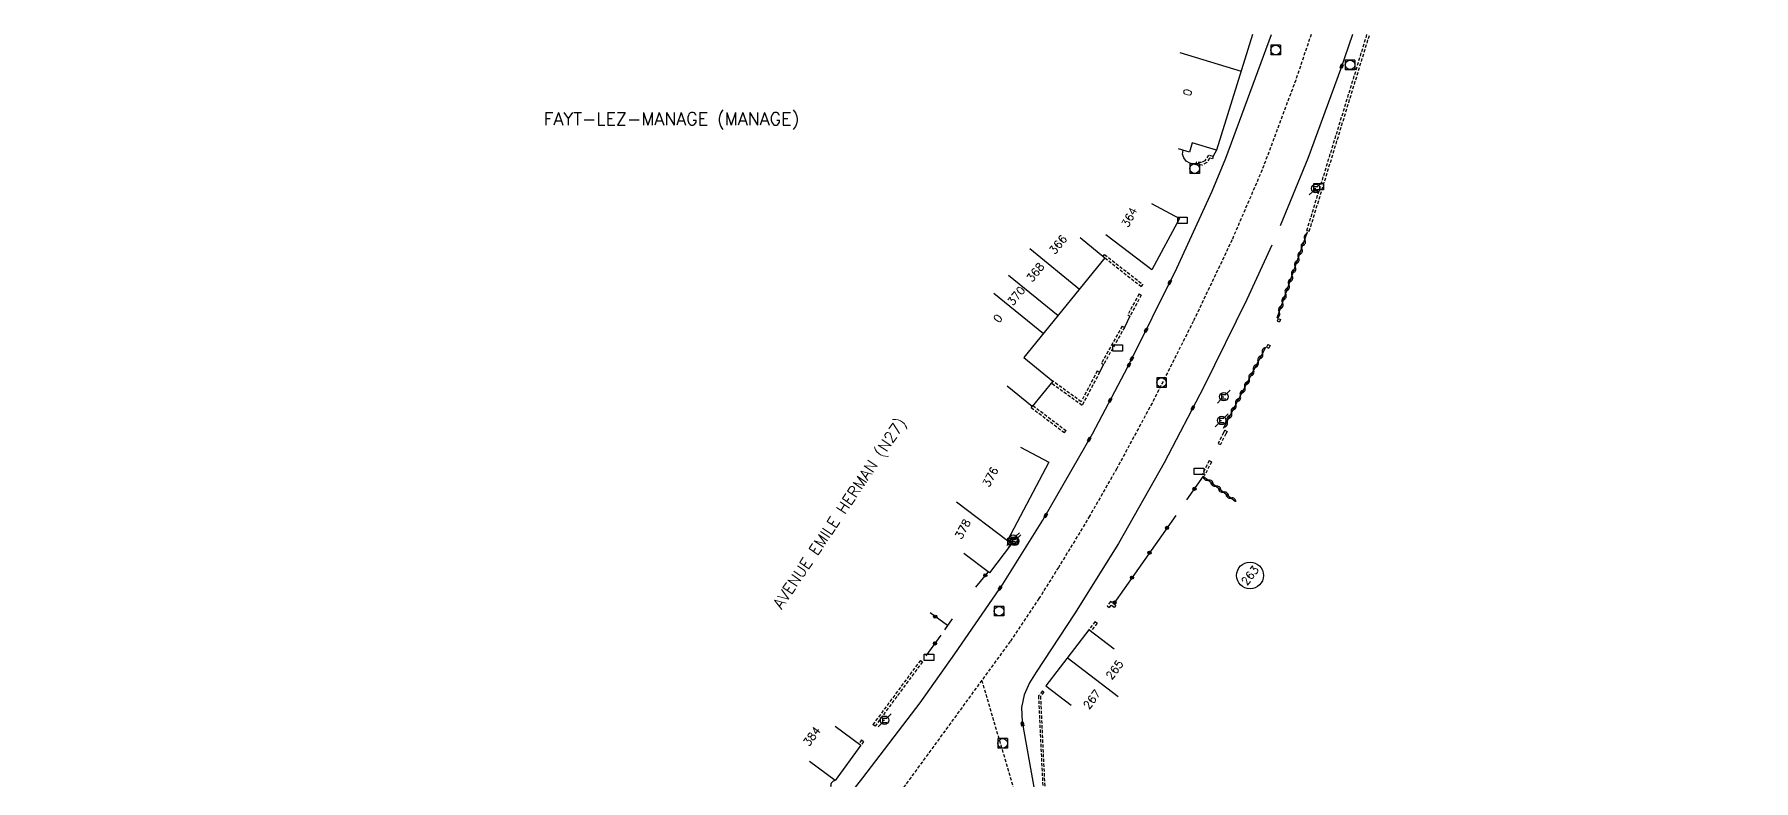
# Model space of a CAD drawing. Header units: millimetres. Extents: x 139000 to 140001, y 128999 to 130000.
# Drawn here: x 139731.4 to 140000, y 129883.4 to 130000 of the extents above; entities that cross this region are included whole.
import ezdxf
from ezdxf.enums import TextEntityAlignment as Align

# ---------------------------------------------------------------- set-up
doc = ezdxf.new("R2010")
doc.units = ezdxf.units.MM
doc.linetypes.add('DASHED', pattern=[0.75, 0.5, -0.25])
doc.layers.get('0').update_dxf_attribs({"linetype": 'CONTINUOUS'})
for name, color, linetype in [('W0001', 6, 'DASHED'), ('W0008', 7, 'CONTINUOUS'), ('W0100', 7, 'CONTINUOUS'), ('W0105', 7, 'CONTINUOUS'), ('W0112', 1, 'DASHED'), ('W0310', 3, 'CONTINUOUS'), ('W0322', 7, 'CONTINUOUS'), ('W0400', 7, 'CONTINUOUS'), ('W0420', 7, 'CONTINUOUS'), ('W0471', 7, 'CONTINUOUS'), ('W0980', 7, 'CONTINUOUS'), ('W0989', 7, 'CONTINUOUS'), ('W0991', 7, 'CONTINUOUS'), ('W1102', 7, 'CONTINUOUS'), ('W1471', 7, 'CONTINUOUS')]:
    doc.layers.add(name, color=color, linetype=linetype)
doc.styles.get("Standard").update_dxf_attribs({"font": 'romans.shx', "width": 0.85})

# ---------------------------------------------------------------- blocks, each defined once
blk = doc.blocks.new('T471')
for p, q in [((-0.333334, 0.333334), (-0.333334, -0.333334)), ((-0.333334, 0.333334), (0.333334, 0.333334)), ((-0.333334, 0), (0, 0)), ((0.500001, 0.500001), (1.000002, 1.000002)), ((-0.500001, -0.500001), (-1.000002, -1.000002)), ((-0.333334, -0.333334), (0.333334, -0.333334))]:
    blk.add_line(p, q)
blk.add_ellipse((0, 0), major_axis=(0.471405, 0.471405), ratio=1, start_param=5.4977871438, end_param=11.780972451)
blk = doc.blocks.new('T1471')
at = {"color": 0, "linetype": 'Continuous', "flags": 128}
blk.add_lwpolyline([(-0.75, -0.5), (-0.75, 0.5), (0.75, 0.5), (0.75, -0.5), (-0.75, -0.5)], dxfattribs=at)
blk = doc.blocks.new('T400')
for p, q in [((-0.15, 0.3), (0.15, 0.3)), ((-0.15, -0.25), (-0.15, 0.3)), ((-0.15, 0.15), (0.15, 0.15)), ((-0.15, 0), (0.15, 0)), ((0.15, 0.3), (0.15, -0.25)), ((-0.15, -0.15), (0.15, -0.15)), ((-0.15, -0.25), (-0.15, -0.3)), ((-0.15, -0.3), (0.15, -0.3)), ((0.15, -0.3), (0.15, -0.25))]:
    blk.add_line(p, q)
blk = doc.blocks.new('T420')
for p, q in [((0.75, 0.75), (-0.75, 0.75)), ((-0.75, 0.75), (-0.75, -0.75)), ((0.75, 0.75), (0.75, -0.75)), ((0.75, -0.75), (-0.75, -0.75))]:
    blk.add_line(p, q)
blk.add_ellipse((0, 0), major_axis=(-0.53, 0.53), ratio=1, start_param=3.926991, end_param=10.210176)
blk = doc.blocks.new('t322o')
at = {"color": 0, "linetype": 'Continuous'}
for radius in [0.25, 0.15]:
    blk.add_circle((0, 0), radius, dxfattribs=at)
blk = doc.blocks.new('t310o')
at = {"color": 0, "linetype": 'Continuous'}
for centre, start, end in [((-0.5, 0.38), 216.8699, 323.1304), ((0.5, -0.37), 36.8699, 143.1303)]:
    blk.add_arc(centre, 0.625, start, end, dxfattribs=at)

msp = doc.modelspace()

# ---------------------------------------------------------------- linework, layer by layer
at = {"layer": 'W0001'}
for points in [[(139930.87, 130000), (139928.47, 129992.86), (139923.22, 129978.83), (139918.52, 129967.92), (139912.47, 129955.18), (139906.03, 129942.41), (139900.5, 129932.18), (139896.28, 129924.77), (139891.39, 129916.72), (139888.36, 129911.89), (139883.86, 129905.17), (139866.1, 129880.86), (139856.51, 129868.6), (139843.01, 129851.39), (139832.49, 129837.99), (139826.23, 129830.03), (139816.59, 129817.79), (139806.03, 129804.41), (139778.94, 129769.91), (139762.15, 129748.79), (139749.82, 129734.22), (139731.43, 129712.74), (139731.43, 129712.74)], [(139879.42, 129899.09), (139884.59, 129881.55), (139885.93, 129874.65), (139886.79, 129870), (139888.09, 129865), (139889.82, 129860.7), (139893.35, 129855.15), (139897.03, 129850.41), (139902.73, 129844.34), (139907.24, 129839.98), (139912.1, 129835.67), (139920.1, 129829.1), (139930.65, 129823.94), (139942.48, 129818.32), (139959.44, 129810.46), (139977.1, 129802.22), (139996.07, 129793.39), (140000, 129791.56)]]:
    msp.add_lwpolyline(points, dxfattribs=at)
at = {"layer": 'W0008'}
msp.add_line((139917.57, 129980.65), (139924.71, 130000), dxfattribs=at)
for points in [[(139937.36, 130000), (139935.47, 129994.51), (139930.38, 129980.63), (139926.05, 129970.08)], [(139840.94, 129858.5), (139860.84, 129883.89), (139869.8, 129895.62), (139875.24, 129903.24), (139882.7, 129914.13), (139888.98, 129924.13), (139896.7, 129937.62), (139896.7, 129937.61), (139902.25, 129948.09), (139909.9, 129963.49), (139915.4, 129975.52), (139917.57, 129980.65)], [(139924.75, 129967.1), (139920.84, 129958.58), (139914.11, 129944.95), (139907.91, 129933.1), (139900.76, 129920.46), (139893.93, 129909.49), (139887.94, 129900.39), (139886.87, 129898.72), (139886.06, 129896.85), (139885.61, 129894.86), (139885.73, 129892.63), (139889.51, 129871.64), (139890.36, 129867.75), (139892.32, 129862.18), (139894.21, 129858.77), (139899.63, 129851.93), (139906.23, 129844.95), (139913.65, 129838.36), (139921.77, 129832.73), (139933.32, 129826.25), (139940.01, 129823.05), (139962.83, 129812.5)]]:
    msp.add_lwpolyline(points, dxfattribs=at)
at = {"layer": 'W0100'}
msp.add_line((139921.71, 130000), (139916.11, 129981.9), dxfattribs=at)
for points in [[(139916.11, 129981.9), (139912.3, 129983.08), (139911.87, 129981.63), (139910.17, 129982.14)], [(139905.92, 129973.61), (139910.32, 129971.23), (139905.99, 129963.21), (139898.81, 129968.7)], [(139894.8, 129968.26), (139898.67, 129965.1), (139886, 129949.54), (139890.52, 129945.84), (139887.28, 129941.88), (139883.41, 129945.04)], [(139885.47, 129935.53), (139889.89, 129933.2), (139883.44, 129920.96), (139884.05, 129920.42), (139880.62, 129915.88), (139876.63, 129918.91)], [(139900.12, 129903.97), (139896.15, 129907.01), (139889.43, 129898.25), (139893.4, 129895.21)], [(139856.53, 129891.95), (139860.56, 129888.99), (139856.53, 129883.49), (139852.49, 129886.45)]]:
    msp.add_lwpolyline(points, dxfattribs=at)
at = {"layer": 'W0105'}
for points in [[(139912.94, 129979.63), (139911.95, 129979.9), (139911.36, 129980.19), (139910.97, 129980.7), (139910.8, 129981.31), (139910.87, 129981.94)], [(139916.11, 129981.9), (139915.59, 129981)], [(139902.57, 129955.99), (139901.71, 129954.23)], [(139898.46, 129948.45), (139897.83, 129947.24)]]:
    msp.add_lwpolyline(points, dxfattribs=at)
at = {"layer": 'W0112'}
for p, q in [((139930.21, 129969.37), (139939.61, 130000)), ((139930.59, 129969.25), (139940.02, 130000)), ((139912.94, 129979.63), (139912.96, 129980.03)), ((139915.56, 129980.95), (139915.46, 129980.56)), ((139930.21, 129969.37), (139930.59, 129969.25)), ((139898.39, 129965.32), (139898.62, 129965.62)), ((139898.66, 129965.08), (139904.32, 129960.64)), ((139904.56, 129960.95), (139904.32, 129960.64)), ((139903.99, 129959.46), (139904.34, 129959.27)), ((139902.22, 129956.18), (139902.57, 129955.99)), ((139925.57, 129955.23), (139925.94, 129955.08)), ((139925.73, 129955.63), (139926.1, 129955.49)), ((139901.36, 129954.43), (139901.71, 129954.23)), ((139923.91, 129951.13), (139924.28, 129950.97)), ((139924.1, 129951.56), (139924.47, 129951.4)), ((139897.47, 129947.43), (139897.83, 129947.24)), ((139898.11, 129948.65), (139898.46, 129948.45)), ((139887.16, 129941.72), (139887.41, 129942.03)), ((139887.41, 129942.03), (139892.59, 129938.12)), ((139892.35, 129937.8), (139892.59, 129938.12)), ((139916.34, 129936.11), (139916.7, 129935.93)), ((139917.4, 129938.18), (139917.75, 129937.99)), ((139914.96, 129933.42), (139915.31, 129933.24)), ((139913.91, 129931.35), (139914.26, 129931.17)), ((139899.03, 129910.76), (139899.35, 129910.51)), ((139900.35, 129910.82), (139900.12, 129910.49)), ((139897.13, 129908.28), (139897.44, 129908.03)), ((139869.83, 129902.23), (139870.15, 129901.99)), ((139889.12, 129897.27), (139888.6, 129896.6)), ((139888.89, 129897.46), (139889.12, 129897.27)), ((139862.75, 129891.97), (139862.43, 129892.21)), ((139860.65, 129889.8), (139860.97, 129889.56))]:
    msp.add_line(p, q, dxfattribs=at)
for points in [[(139915.46, 129980.56), (139915.02, 129980.67), (139914.57, 129979.97), (139913.84, 129979.57), (139912.94, 129979.63)], [(139915.56, 129980.95), (139914.84, 129981.14), (139914.29, 129980.27), (139913.75, 129979.97), (139912.96, 129980.03)], [(139898.62, 129965.62), (139904.56, 129960.95)], [(139903.99, 129959.46), (139902.22, 129956.18)], [(139904.34, 129959.27), (139902.57, 129955.99)], [(139925.73, 129955.63), (139925.57, 129955.23)], [(139926.1, 129955.49), (139925.94, 129955.08)], [(139901.36, 129954.43), (139898.11, 129948.65)], [(139901.71, 129954.23), (139898.46, 129948.45)], [(139924.1, 129951.56), (139923.91, 129951.13)], [(139924.47, 129951.4), (139924.28, 129950.97)], [(139897.83, 129947.24), (139895.09, 129942.04), (139890.28, 129945.53)], [(139897.47, 129947.43), (139894.95, 129942.63), (139890.51, 129945.86)], [(139887.16, 129941.72), (139892.35, 129937.8)], [(139917.4, 129938.18), (139917.19, 129937.81), (139916.34, 129936.11)], [(139917.75, 129937.99), (139917.55, 129937.62), (139916.7, 129935.93)], [(139914.96, 129933.42), (139913.91, 129931.35)], [(139915.31, 129933.24), (139914.26, 129931.17)], [(139900.35, 129910.82), (139899.52, 129911.4), (139899.03, 129910.76)], [(139900.12, 129910.49), (139899.61, 129910.85), (139899.35, 129910.51)], [(139897.13, 129908.28), (139896.15, 129907.01)], [(139897.44, 129908.03), (139896.46, 129906.76)], [(139869.83, 129902.23), (139862.43, 129892.21)], [(139870.15, 129901.99), (139862.75, 129891.97)], [(139888.89, 129897.46), (139888.28, 129896.67)], [(139888.28, 129896.67), (139888.96, 129882.44), (139889.76, 129878.61), (139891.99, 129870.17), (139893.27, 129866.17), (139894.97, 129862.15)], [(139888.6, 129896.6), (139889.26, 129882.47), (139890.05, 129878.68), (139892.28, 129870.26), (139893.55, 129866.28), (139895.24, 129862.26)], [(139860.65, 129889.8), (139860.23, 129889.23)], [(139860.97, 129889.56), (139860.56, 129888.99)]]:
    msp.add_lwpolyline(points, dxfattribs=at)
at = {"layer": 'W0310'}
for p, q in [((139925.56, 129955.71), (139930.33, 129969.16)), ((139923.73, 129951.1), (139917.15, 129938.42)), ((139914.02, 129930.98), (139918.99, 129927.08))]:
    msp.add_line(p, q, dxfattribs=at)
at = {"layer": 'W0322'}
for p, q in [((139914.02, 129930.98), (139911.43, 129927.28)), ((139909.72, 129924.87), (139900.05, 129911.12)), ((139878.48, 129913.67), (139880.41, 129916.02)), ((139874.06, 129907.66), (139871.35, 129909.65)), ((139873.67, 129907.02), (139874.85, 129908.69)), ((139870.72, 129902.95), (139873.08, 129906.19))]:
    msp.add_line(p, q, dxfattribs=at)
at = {"layer": 'W1102'}
for p, q in [((139910.38, 129997.19), (139919.93, 129994.24)), ((139886.95, 129966.54), (139894.7, 129960.23)), ((139883.59, 129962.41), (139891.34, 129956.1)), ((139881.3, 129959.6), (139889.05, 129953.29)), ((139875.47, 129927.01), (139883.44, 129920.96)), ((139900.73, 129896.55), (139892.79, 129902.63))]:
    msp.add_line(p, q, dxfattribs=at)
msp.add_circle((139921.33, 129915.49), 2.09, dxfattribs=at)

# ---------------------------------------------------------------- block references
at = {"layer": 'W0310'}
for p, rotation in [((139929.91, 129967.96), 70.4556719646803), ((139928.9, 129965.14), 70.4556719646803), ((139929.41, 129966.55), 70.4556719646803), ((139927.9, 129962.31), 70.4556719646803), ((139928.4, 129963.72), 70.4556719646803), ((139926.9, 129959.48), 70.4556719646803), ((139927.4, 129960.9), 70.4556719646803), ((139925.89, 129956.65), 70.4556719646803), ((139926.4, 129958.07), 70.4556719646803), ((139922.58, 129948.88), 242.5844152963071), ((139923.27, 129950.21), 242.5844152963071), ((139921.2, 129946.22), 242.5844152963071), ((139921.89, 129947.55), 242.5844152963071), ((139919.81, 129943.55), 242.5844152963071), ((139920.51, 129944.88), 242.5844152963071), ((139918.43, 129940.89), 242.5844152963071), ((139919.12, 129942.22), 242.5844152963071), ((139917.74, 129939.56), 242.5844152963071), ((139914.81, 129930.36), 321.8993427927158), ((139915.99, 129929.43), 321.8993427927158), ((139917.17, 129928.51), 321.8993427927158), ((139918.35, 129927.58), 321.8993427927158), ((139855.86, 129882.63), 230.8963829066599)]:
    msp.add_blockref('t310o', p, dxfattribs=dict(at, rotation=rotation))
at = {"layer": 'W0322'}
for p, rotation in [((139912.66, 129929.03), 235.0203292826305), ((139908.36, 129922.92), 234.8678515039424), ((139905.62, 129919.04), 234.8678515039424), ((139879.98, 129915.5), 50.66011440460665), ((139902.89, 129915.15), 234.8678515039424), ((139872.15, 129909.06), 143.7901395418913), ((139900.16, 129911.27), 234.8678515039424), ((139872.12, 129904.87), 53.99789188003499)]:
    msp.add_blockref('t322o', p, dxfattribs=dict(at, rotation=rotation))
at = {"layer": 'W0400'}
for p, rotation in [((139935.64, 129995.03), 160.9204428471867), ((139908.8, 129961.29), 333.6623710193505), ((139905.08, 129953.8), 333.7197644335694), ((139902.87, 129949.35), 333.7129627520203), ((139902.41, 129948.39), 334.4871583844118), ((139899.49, 129942.87), 331.6991900230175), ((139912.39, 129941.66), 152.2022915891916), ((139896.2, 129936.73), 329.9595627115676), ((139889.41, 129924.88), 329.5447901341971), ((139882.29, 129913.52), 325.5391449080203), ((139885.79, 129892.27), 188.599077129074)]:
    msp.add_blockref('T400', p, dxfattribs=dict(at, rotation=rotation))
at = {"layer": 'W0420'}
for p in [(139925.34, 129997.56), (139936.97, 129995.24), (139912.68, 129979.04), (139907.5, 129945.62), (139882.13, 129909.91), (139882.7, 129889.26)]:
    msp.add_blockref('T420', p, dxfattribs=at)
at = {"layer": 'W0471'}
for p in [(139931.59, 129975.92), (139917.23, 129943.41), (139916.9, 129939.71), (139884.32, 129921.16), (139884.54, 129920.85), (139864.25, 129892.87)]:
    msp.add_blockref('T471', p, dxfattribs=at)
at = {"layer": 'W1471'}
for p in [(139932.05, 129976.2), (139910.78, 129970.94), (139900.64, 129951.01), (139913.35, 129931.77), (139884.26, 129920.79), (139871.19, 129902.7)]:
    msp.add_blockref('T1471', p, dxfattribs=at)

# ---------------------------------------------------------------- texts
at = {"layer": 'W0980'}
msp.add_text('FAYT-LEZ-MANAGE (MANAGE)', height=2, dxfattribs=at).set_placement((139830.94, 129986.68), align=Align.MIDDLE)
at = {"layer": 'W0989'}
msp.add_text('AVENUE EMILE HERMAN (N27)', height=1.75, rotation=56.2663, dxfattribs=at).set_placement((139857.29, 129925.16), align=Align.MIDDLE)
at = {"layer": 'W0991'}
for s, rotation, p in [('0', 72.8035, (139911.58, 129990.93)), ('364', 61.6185, (139902.48, 129971.43)), ('366', 50.8346, (139891.34, 129967.18)), ('368', 50.8351, (139887.81, 129962.85)), ('370', 50.8352, (139884.81, 129959.16)), ('0', 50.8324, (139881.94, 129955.64)), ('376', 62.2021, (139880.76, 129930.88)), ('378', 62.2045, (139876.46, 129922.74)), ('263', 51.6079, (139921.33, 129915.49)), ('265', 52.5415, (139900.18, 129900.76)), ('267', 52.538, (139896.63, 129896.13)), ('384', 53.7633, (139852.88, 129890.36))]:
    msp.add_text(s, height=1.25, rotation=rotation, dxfattribs=at).set_placement(p, align=Align.MIDDLE)

doc.saveas('drawing.dxf')
